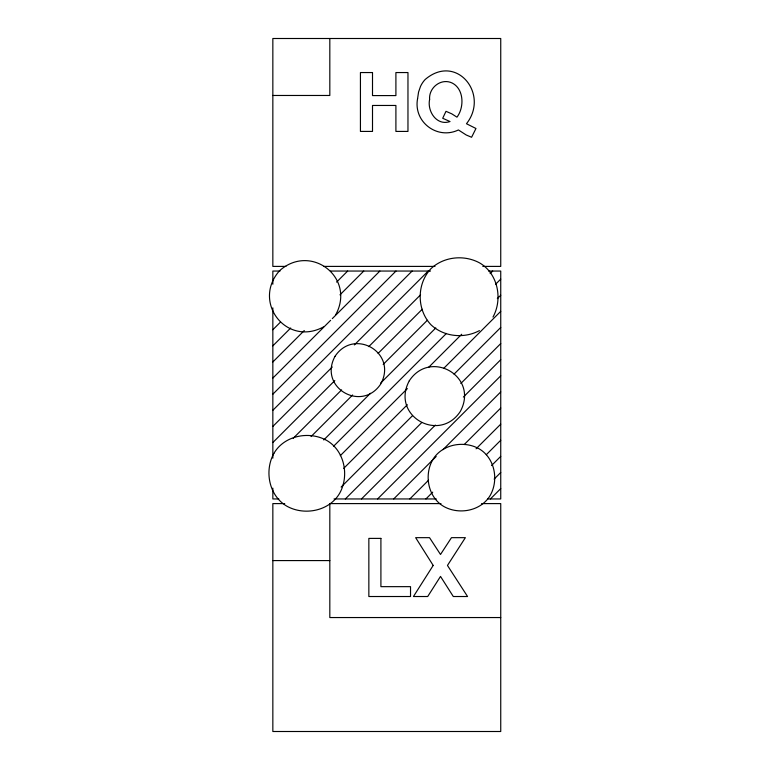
<?xml version="1.0" encoding="UTF-8"?>
<svg xmlns="http://www.w3.org/2000/svg" width="770" height="770" viewBox="0 0 770 770"><rect width="100%" height="100%" fill="white"/><g stroke="black" fill="none" stroke-linecap="round" stroke-linejoin="round"><path stroke-width="1.16" d="M335.787 314.641C355.827 277.344 310.618 242.964 279.568 270.713C251.809 301.773 286.199 346.981 323.487 326.942M492.993 317.057C502.964 298.972 497.911 273.34 479.431 262.811C463.992 254.543 443.886 256.554 430.998 268.624C416.599 283.832 416.599 309.598 430.998 324.805C443.886 336.875 463.992 338.887 479.431 330.619M272.84 329.743L280.501 322.091M272.84 345.855L290.694 328.01M336.596 282.099L347.645 271.05M272.84 361.977L304.285 330.532M339.974 294.843L363.767 271.05M272.84 378.089L330.609 320.32M332.303 318.626L379.88 271.05M272.84 394.202L395.992 271.05M272.84 410.314L412.114 271.05M272.84 426.436L332.274 367.001M354.354 344.922L428.226 271.05M272.84 442.548L334.815 380.572M368.782 346.615L420.564 294.823M293.216 438.284L341.601 389.899M378.108 353.392L422.249 309.251M311.042 436.58L352.631 394.981M383.19 364.422L427.331 320.281M323.766 439.968L370.457 393.278M380.64 383.094L435.81 327.924M490.134 273.6L492.685 271.05M333.525 446.321L446.417 333.429M495.649 284.197L500.741 279.106M340.302 455.657L407.369 388.6M428.592 367.377L461.692 334.267M497.343 298.616L500.741 295.218M343.69 468.391L407.359 404.722M443.867 368.214L500.741 311.34M341.129 487.064L412.441 415.752M454.05 374.143L500.741 327.452M345.355 498.95L421.777 422.528M460.835 383.479L500.741 343.564M361.476 498.95L435.348 425.069M463.376 397.05L500.741 359.686M377.589 498.95L500.741 375.798M393.701 498.95L436.176 456.475M442.971 449.68L500.741 391.911M409.823 498.95L428.515 480.259M464.204 444.569L500.741 408.023M425.935 498.95L432.73 492.146M476.091 448.794L500.741 424.145M486.284 454.714L500.741 440.257M491.558 465.552L500.741 456.369M494.128 479.104L500.741 472.491M490.394 498.95L500.741 488.603M272.84 95.47L329.82 95.47L329.82 38.5M285.901 266.401L272.84 266.401L272.84 38.5L500.741 38.5L500.741 266.401L482.809 266.401M323.881 266.401L435.002 266.401M280.039 271.05L272.84 271.05L272.84 284.245M330.417 271.05L430.526 271.05M488.748 271.05L500.741 271.05L500.741 498.95L487.545 498.95M278.836 498.95L272.84 498.95L272.84 488.151M334.016 498.95L436.292 498.95M284.708 503.599L272.84 503.599L272.84 731.5L500.741 731.5L500.741 503.599L481.616 503.599M440.979 503.599L329.82 503.599L329.82 617.55L500.741 617.55M272.84 560.579L329.82 560.579M272.84 307.875L272.84 458.169M429.612 99.407C427.032 111.332 436.792 126.174 450.017 121.544L442.702 118.262L445.994 111.313L451.749 113.825L456.957 117.165C464.358 107.55 464.146 89.031 452.163 83.025C441.21 77.732 428.62 87.645 429.612 99.407M417.59 98.589C413.095 121.939 437.341 140.13 458.419 129.957L466.225 134.991L471.587 137.272L475.966 128.494L466.466 123.739C489.797 94.277 456.379 52.764 425.156 79.502A26.18 26.18 0 0 0 420.478 86.481L418.553 92.111L417.59 98.589M273.822 453.53C264.139 471.115 269.048 496.034 287.017 506.275C304.602 515.967 329.522 511.059 339.762 493.089C349.455 475.504 344.536 450.585 326.576 440.344C308.982 430.651 284.072 435.56 273.822 453.53M334.989 356.375C318.106 387.676 361.833 412.739 380.823 383.874C397.695 352.564 353.988 327.5 334.989 356.375M409.293 380.794C390.496 415.656 439.179 443.568 460.335 411.421C479.133 376.559 430.44 348.646 409.293 380.794M432.451 460.239C423.933 475.706 428.245 497.622 444.049 506.622C459.517 515.14 481.423 510.828 490.432 495.023C498.95 479.556 494.629 457.65 478.834 448.641C463.367 440.122 441.46 444.444 432.451 460.239M433.192 565.44L413.452 596.519L427.706 596.519L440.507 576.412L453.299 596.519L467.563 596.519L447.457 565.44L465.369 537.662L451.47 537.662L440.507 554.477L429.535 537.662L415.646 537.662L433.192 565.44M372.507 72.553L360.437 72.553L360.437 131.42L372.507 131.42L372.507 105.461L395.905 105.461L395.905 131.42L407.965 131.42L407.965 72.553L395.905 72.553L395.905 95.586L372.507 95.586L372.507 72.553M380.909 538.394L368.849 538.394L368.849 596.519L410.525 596.519L410.525 586.653L380.909 586.653L380.909 538.394"/></g></svg>
